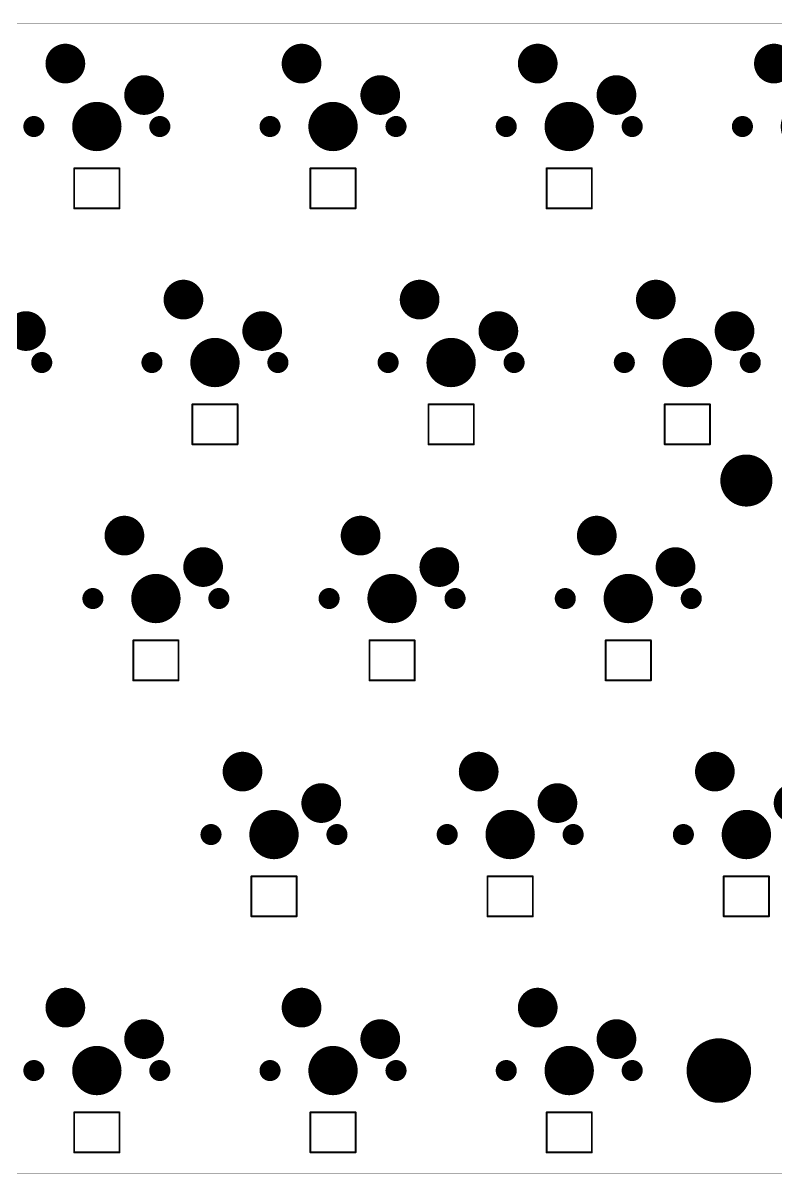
# Model space of a CAD drawing. Extents: x 589 to 894, y 793 to 886.
# Drawn here: x 649.8 to 710.5, y 793.1 to 886 of the extents above; entities that cross this region are included whole.
import ezdxf

# ---------------------------------------------------------------- set-up
doc = ezdxf.new("R2010")
doc.units = 0
doc.layers.get('0').update_dxf_attribs({"linetype": 'CONTINUOUS'})
for name, color, linetype in [('BOTTOMSOLDER', 6, 'CONTINUOUS'), ('KEEPOUTLAYER', 6, 'CONTINUOUS'), ('PADHOLELAYER', 156, 'CONTINUOUS')]:
    doc.layers.add(name, color=color, linetype=linetype)

# ---------------------------------------------------------------- blocks, each defined once
blk = doc.blocks.new('6028RGB_5')
at = {"layer": 'KEEPOUTLAYER', "const_width": 0.15}
for points in [[(-1.826, 1.622), (1.826, 1.622)], [(-1.826, -1.604), (-1.826, 1.622)], [(1.826, -1.604), (1.826, 1.622)], [(-1.826, -1.604), (1.826, -1.604)]]:
    blk.add_lwpolyline(points, dxfattribs=at)
at = {"layer": 'KEEPOUTLAYER', "const_width": 0.075}
for points in [[(-1.864, 1.622, 1), (-1.789, 1.622, 1)], [(-1.864, 1.622, 1), (-1.789, 1.622, 1)], [(1.789, 1.622, 1), (1.864, 1.622, 1)], [(1.789, 1.622, 1), (1.864, 1.622, 1)], [(-1.864, -1.604, 1), (-1.789, -1.604, 1)], [(-1.864, -1.604, 1), (-1.789, -1.604, 1)], [(1.789, -1.604, 1), (1.864, -1.604, 1)], [(1.789, -1.604, 1), (1.864, -1.604, 1)]]:
    blk.add_lwpolyline(points, format="xyb", close=True, dxfattribs=at)
blk = doc.blocks.new('6028RGB_6')
at = {"layer": 'KEEPOUTLAYER', "const_width": 0.15}
for points in [[(-1.826, -1.604), (-1.826, 1.622)], [(-1.826, 1.622), (1.826, 1.622)], [(1.826, -1.604), (1.826, 1.622)], [(-1.826, -1.604), (1.826, -1.604)]]:
    blk.add_lwpolyline(points, dxfattribs=at)
at = {"layer": 'KEEPOUTLAYER', "const_width": 0.075}
for points in [[(-1.864, 1.622, 1), (-1.789, 1.622, 1)], [(-1.864, 1.622, 1), (-1.789, 1.622, 1)], [(1.789, 1.622, 1), (1.864, 1.622, 1)], [(1.789, 1.622, 1), (1.864, 1.622, 1)], [(-1.864, -1.604, 1), (-1.789, -1.604, 1)], [(-1.864, -1.604, 1), (-1.789, -1.604, 1)], [(1.789, -1.604, 1), (1.864, -1.604, 1)], [(1.789, -1.604, 1), (1.864, -1.604, 1)]]:
    blk.add_lwpolyline(points, format="xyb", close=True, dxfattribs=at)
blk = doc.blocks.new('6028RGB_7')
at = {"layer": 'KEEPOUTLAYER', "const_width": 0.15}
for points in [[(-1.826, 1.622), (1.826, 1.622)], [(-1.826, -1.604), (-1.826, 1.622)], [(1.826, -1.604), (1.826, 1.622)], [(-1.826, -1.604), (1.826, -1.604)]]:
    blk.add_lwpolyline(points, dxfattribs=at)
at = {"layer": 'KEEPOUTLAYER', "const_width": 0.075}
for points in [[(-1.864, 1.622, 1), (-1.789, 1.622, 1)], [(-1.864, 1.622, 1), (-1.789, 1.622, 1)], [(1.789, 1.622, 1), (1.864, 1.622, 1)], [(1.789, 1.622, 1), (1.864, 1.622, 1)], [(-1.864, -1.604, 1), (-1.789, -1.604, 1)], [(-1.864, -1.604, 1), (-1.789, -1.604, 1)], [(1.789, -1.604, 1), (1.864, -1.604, 1)], [(1.789, -1.604, 1), (1.864, -1.604, 1)]]:
    blk.add_lwpolyline(points, format="xyb", close=True, dxfattribs=at)
blk = doc.blocks.new('6028RGB_8')
at = {"layer": 'KEEPOUTLAYER', "const_width": 0.15}
for points in [[(-1.826, -1.604), (-1.826, 1.622)], [(-1.826, 1.622), (1.826, 1.622)], [(1.826, -1.604), (1.826, 1.622)], [(-1.826, -1.604), (1.826, -1.604)]]:
    blk.add_lwpolyline(points, dxfattribs=at)
at = {"layer": 'KEEPOUTLAYER', "const_width": 0.075}
for points in [[(-1.864, 1.622, 1), (-1.789, 1.622, 1)], [(-1.864, 1.622, 1), (-1.789, 1.622, 1)], [(1.789, 1.622, 1), (1.864, 1.622, 1)], [(1.789, 1.622, 1), (1.864, 1.622, 1)], [(-1.864, -1.604, 1), (-1.789, -1.604, 1)], [(-1.864, -1.604, 1), (-1.789, -1.604, 1)], [(1.789, -1.604, 1), (1.864, -1.604, 1)], [(1.789, -1.604, 1), (1.864, -1.604, 1)]]:
    blk.add_lwpolyline(points, format="xyb", close=True, dxfattribs=at)
blk = doc.blocks.new('6028RGB_9')
at = {"layer": 'KEEPOUTLAYER', "const_width": 0.15}
for points in [[(-1.826, 1.622), (1.826, 1.622)], [(-1.826, -1.604), (-1.826, 1.622)], [(1.826, -1.604), (1.826, 1.622)], [(-1.826, -1.604), (1.826, -1.604)]]:
    blk.add_lwpolyline(points, dxfattribs=at)
at = {"layer": 'KEEPOUTLAYER', "const_width": 0.075}
for points in [[(-1.864, 1.622, 1), (-1.789, 1.622, 1)], [(-1.864, 1.622, 1), (-1.789, 1.622, 1)], [(1.789, 1.622, 1), (1.864, 1.622, 1)], [(1.789, 1.622, 1), (1.864, 1.622, 1)], [(-1.864, -1.604, 1), (-1.789, -1.604, 1)], [(-1.864, -1.604, 1), (-1.789, -1.604, 1)], [(1.789, -1.604, 1), (1.864, -1.604, 1)], [(1.789, -1.604, 1), (1.864, -1.604, 1)]]:
    blk.add_lwpolyline(points, format="xyb", close=True, dxfattribs=at)
blk = doc.blocks.new('6028RGB_15')
at = {"layer": 'KEEPOUTLAYER', "const_width": 0.15}
for points in [[(-1.826, 1.622), (1.826, 1.622)], [(-1.826, -1.604), (-1.826, 1.622)], [(1.826, -1.604), (1.826, 1.622)], [(-1.826, -1.604), (1.826, -1.604)]]:
    blk.add_lwpolyline(points, dxfattribs=at)
at = {"layer": 'KEEPOUTLAYER', "const_width": 0.075}
for points in [[(-1.864, 1.622, 1), (-1.789, 1.622, 1)], [(-1.864, 1.622, 1), (-1.789, 1.622, 1)], [(1.789, 1.622, 1), (1.864, 1.622, 1)], [(1.789, 1.622, 1), (1.864, 1.622, 1)], [(-1.864, -1.604, 1), (-1.789, -1.604, 1)], [(-1.864, -1.604, 1), (-1.789, -1.604, 1)], [(1.789, -1.604, 1), (1.864, -1.604, 1)], [(1.789, -1.604, 1), (1.864, -1.604, 1)]]:
    blk.add_lwpolyline(points, format="xyb", close=True, dxfattribs=at)
blk = doc.blocks.new('6028RGB_17')
at = {"layer": 'KEEPOUTLAYER', "const_width": 0.15}
for points in [[(-1.826, 1.622), (1.826, 1.622)], [(-1.826, -1.604), (-1.826, 1.622)], [(1.826, -1.604), (1.826, 1.622)], [(-1.826, -1.604), (1.826, -1.604)]]:
    blk.add_lwpolyline(points, dxfattribs=at)
at = {"layer": 'KEEPOUTLAYER', "const_width": 0.075}
for points in [[(-1.864, 1.622, 1), (-1.789, 1.622, 1)], [(-1.864, 1.622, 1), (-1.789, 1.622, 1)], [(1.789, 1.622, 1), (1.864, 1.622, 1)], [(1.789, 1.622, 1), (1.864, 1.622, 1)], [(-1.864, -1.604, 1), (-1.789, -1.604, 1)], [(-1.864, -1.604, 1), (-1.789, -1.604, 1)], [(1.789, -1.604, 1), (1.864, -1.604, 1)], [(1.789, -1.604, 1), (1.864, -1.604, 1)]]:
    blk.add_lwpolyline(points, format="xyb", close=True, dxfattribs=at)
blk = doc.blocks.new('6028RGB_18')
at = {"layer": 'KEEPOUTLAYER', "const_width": 0.15}
for points in [[(-1.826, -1.604), (-1.826, 1.622)], [(-1.826, 1.622), (1.826, 1.622)], [(1.826, -1.604), (1.826, 1.622)], [(-1.826, -1.604), (1.826, -1.604)]]:
    blk.add_lwpolyline(points, dxfattribs=at)
at = {"layer": 'KEEPOUTLAYER', "const_width": 0.075}
for points in [[(-1.864, 1.622, 1), (-1.789, 1.622, 1)], [(-1.864, 1.622, 1), (-1.789, 1.622, 1)], [(1.789, 1.622, 1), (1.864, 1.622, 1)], [(1.789, 1.622, 1), (1.864, 1.622, 1)], [(-1.864, -1.604, 1), (-1.789, -1.604, 1)], [(-1.864, -1.604, 1), (-1.789, -1.604, 1)], [(1.789, -1.604, 1), (1.864, -1.604, 1)], [(1.789, -1.604, 1), (1.864, -1.604, 1)]]:
    blk.add_lwpolyline(points, format="xyb", close=True, dxfattribs=at)
blk = doc.blocks.new('6028RGB_19')
at = {"layer": 'KEEPOUTLAYER', "const_width": 0.15}
for points in [[(-1.826, 1.622), (1.826, 1.622)], [(-1.826, -1.604), (-1.826, 1.622)], [(1.826, -1.604), (1.826, 1.622)], [(-1.826, -1.604), (1.826, -1.604)]]:
    blk.add_lwpolyline(points, dxfattribs=at)
at = {"layer": 'KEEPOUTLAYER', "const_width": 0.075}
for points in [[(-1.864, 1.622, 1), (-1.789, 1.622, 1)], [(-1.864, 1.622, 1), (-1.789, 1.622, 1)], [(1.789, 1.622, 1), (1.864, 1.622, 1)], [(1.789, 1.622, 1), (1.864, 1.622, 1)], [(-1.864, -1.604, 1), (-1.789, -1.604, 1)], [(-1.864, -1.604, 1), (-1.789, -1.604, 1)], [(1.789, -1.604, 1), (1.864, -1.604, 1)], [(1.789, -1.604, 1), (1.864, -1.604, 1)]]:
    blk.add_lwpolyline(points, format="xyb", close=True, dxfattribs=at)
blk = doc.blocks.new('6028RGB_42')
at = {"layer": 'KEEPOUTLAYER', "const_width": 0.15}
for points in [[(-1.826, -1.604), (-1.826, 1.622)], [(-1.826, 1.622), (1.826, 1.622)], [(1.826, -1.604), (1.826, 1.622)], [(-1.826, -1.604), (1.826, -1.604)]]:
    blk.add_lwpolyline(points, dxfattribs=at)
at = {"layer": 'KEEPOUTLAYER', "const_width": 0.075}
for points in [[(-1.864, 1.622, 1), (-1.789, 1.622, 1)], [(-1.864, 1.622, 1), (-1.789, 1.622, 1)], [(1.789, 1.622, 1), (1.864, 1.622, 1)], [(1.789, 1.622, 1), (1.864, 1.622, 1)], [(-1.864, -1.604, 1), (-1.789, -1.604, 1)], [(-1.864, -1.604, 1), (-1.789, -1.604, 1)], [(1.789, -1.604, 1), (1.864, -1.604, 1)], [(1.789, -1.604, 1), (1.864, -1.604, 1)]]:
    blk.add_lwpolyline(points, format="xyb", close=True, dxfattribs=at)
blk = doc.blocks.new('6028RGB_43')
at = {"layer": 'KEEPOUTLAYER', "const_width": 0.15}
for points in [[(-1.826, 1.622), (1.826, 1.622)], [(-1.826, -1.604), (-1.826, 1.622)], [(1.826, -1.604), (1.826, 1.622)], [(-1.826, -1.604), (1.826, -1.604)]]:
    blk.add_lwpolyline(points, dxfattribs=at)
at = {"layer": 'KEEPOUTLAYER', "const_width": 0.075}
for points in [[(-1.864, 1.622, 1), (-1.789, 1.622, 1)], [(-1.864, 1.622, 1), (-1.789, 1.622, 1)], [(1.789, 1.622, 1), (1.864, 1.622, 1)], [(1.789, 1.622, 1), (1.864, 1.622, 1)], [(-1.864, -1.604, 1), (-1.789, -1.604, 1)], [(-1.864, -1.604, 1), (-1.789, -1.604, 1)], [(1.789, -1.604, 1), (1.864, -1.604, 1)], [(1.789, -1.604, 1), (1.864, -1.604, 1)]]:
    blk.add_lwpolyline(points, format="xyb", close=True, dxfattribs=at)
blk = doc.blocks.new('6028RGB_44')
at = {"layer": 'KEEPOUTLAYER', "const_width": 0.15}
for points in [[(-1.826, -1.604), (-1.826, 1.622)], [(-1.826, 1.622), (1.826, 1.622)], [(1.826, -1.604), (1.826, 1.622)], [(-1.826, -1.604), (1.826, -1.604)]]:
    blk.add_lwpolyline(points, dxfattribs=at)
at = {"layer": 'KEEPOUTLAYER', "const_width": 0.075}
for points in [[(-1.864, 1.622, 1), (-1.789, 1.622, 1)], [(-1.864, 1.622, 1), (-1.789, 1.622, 1)], [(1.789, 1.622, 1), (1.864, 1.622, 1)], [(1.789, 1.622, 1), (1.864, 1.622, 1)], [(-1.864, -1.604, 1), (-1.789, -1.604, 1)], [(-1.864, -1.604, 1), (-1.789, -1.604, 1)], [(1.789, -1.604, 1), (1.864, -1.604, 1)], [(1.789, -1.604, 1), (1.864, -1.604, 1)]]:
    blk.add_lwpolyline(points, format="xyb", close=True, dxfattribs=at)
blk = doc.blocks.new('6028RGB_50')
at = {"layer": 'KEEPOUTLAYER', "const_width": 0.15}
for points in [[(-1.826, 1.622), (1.826, 1.622)], [(-1.826, -1.604), (-1.826, 1.622)], [(1.826, -1.604), (1.826, 1.622)], [(-1.826, -1.604), (1.826, -1.604)]]:
    blk.add_lwpolyline(points, dxfattribs=at)
at = {"layer": 'KEEPOUTLAYER', "const_width": 0.075}
for points in [[(-1.864, 1.622, 1), (-1.789, 1.622, 1)], [(-1.864, 1.622, 1), (-1.789, 1.622, 1)], [(1.789, 1.622, 1), (1.864, 1.622, 1)], [(1.789, 1.622, 1), (1.864, 1.622, 1)], [(-1.864, -1.604, 1), (-1.789, -1.604, 1)], [(-1.864, -1.604, 1), (-1.789, -1.604, 1)], [(1.789, -1.604, 1), (1.864, -1.604, 1)], [(1.789, -1.604, 1), (1.864, -1.604, 1)]]:
    blk.add_lwpolyline(points, format="xyb", close=True, dxfattribs=at)
blk = doc.blocks.new('6028RGB_51')
at = {"layer": 'KEEPOUTLAYER', "const_width": 0.15}
for points in [[(-1.826, -1.604), (-1.826, 1.622)], [(-1.826, 1.622), (1.826, 1.622)], [(1.826, -1.604), (1.826, 1.622)], [(-1.826, -1.604), (1.826, -1.604)]]:
    blk.add_lwpolyline(points, dxfattribs=at)
at = {"layer": 'KEEPOUTLAYER', "const_width": 0.075}
for points in [[(-1.864, 1.622, 1), (-1.789, 1.622, 1)], [(-1.864, 1.622, 1), (-1.789, 1.622, 1)], [(1.789, 1.622, 1), (1.864, 1.622, 1)], [(1.789, 1.622, 1), (1.864, 1.622, 1)], [(-1.864, -1.604, 1), (-1.789, -1.604, 1)], [(-1.864, -1.604, 1), (-1.789, -1.604, 1)], [(1.789, -1.604, 1), (1.864, -1.604, 1)], [(1.789, -1.604, 1), (1.864, -1.604, 1)]]:
    blk.add_lwpolyline(points, format="xyb", close=True, dxfattribs=at)
blk = doc.blocks.new('6028RGB_52')
at = {"layer": 'KEEPOUTLAYER', "const_width": 0.15}
for points in [[(-1.826, 1.622), (1.826, 1.622)], [(-1.826, -1.604), (-1.826, 1.622)], [(1.826, -1.604), (1.826, 1.622)], [(-1.826, -1.604), (1.826, -1.604)]]:
    blk.add_lwpolyline(points, dxfattribs=at)
at = {"layer": 'KEEPOUTLAYER', "const_width": 0.075}
for points in [[(-1.864, 1.622, 1), (-1.789, 1.622, 1)], [(-1.864, 1.622, 1), (-1.789, 1.622, 1)], [(1.789, 1.622, 1), (1.864, 1.622, 1)], [(1.789, 1.622, 1), (1.864, 1.622, 1)], [(-1.864, -1.604, 1), (-1.789, -1.604, 1)], [(-1.864, -1.604, 1), (-1.789, -1.604, 1)], [(1.789, -1.604, 1), (1.864, -1.604, 1)], [(1.789, -1.604, 1), (1.864, -1.604, 1)]]:
    blk.add_lwpolyline(points, format="xyb", close=True, dxfattribs=at)
blk = doc.blocks.new('____155')
at = {"layer": 'BOTTOMSOLDER'}
for points, const_width in [([(-3.341, 5.08, 1), (-1.739, 5.08, 1)], 1.602), ([(3.009, 2.54, 1), (4.611, 2.54, 1)], 1.602), ([(-0.995, 0, 1), (0.995, 0, 1)], 1.99), ([(-5.505, 0, 1), (-4.655, 0, 1)], 0.85), ([(4.655, 0, 1), (5.505, 0, 1)], 0.85)]:
    blk.add_lwpolyline(points, format="xyb", close=True, dxfattribs=dict(at, const_width=const_width))
at = {"layer": 'PADHOLELAYER'}
for points, const_width in [([(-3.29, 5.08, 1), (-1.79, 5.08, 1)], 1.5), ([(3.06, 2.54, 1), (4.56, 2.54, 1)], 1.5), ([(-0.995, 0, 1), (0.995, 0, 1)], 1.99), ([(-5.505, 0, 1), (-4.655, 0, 1)], 0.85), ([(4.655, 0, 1), (5.505, 0, 1)], 0.85)]:
    blk.add_lwpolyline(points, format="xyb", close=True, dxfattribs=dict(at, const_width=const_width))
blk = doc.blocks.new('____157')
at = {"layer": 'BOTTOMSOLDER'}
for points, const_width in [([(-3.341, 5.08, 1), (-1.739, 5.08, 1)], 1.602), ([(3.009, 2.54, 1), (4.611, 2.54, 1)], 1.602), ([(-0.995, 0, 1), (0.995, 0, 1)], 1.99), ([(-5.505, 0, 1), (-4.655, 0, 1)], 0.85), ([(4.655, 0, 1), (5.505, 0, 1)], 0.85)]:
    blk.add_lwpolyline(points, format="xyb", close=True, dxfattribs=dict(at, const_width=const_width))
at = {"layer": 'PADHOLELAYER'}
for points, const_width in [([(-3.29, 5.08, 1), (-1.79, 5.08, 1)], 1.5), ([(3.06, 2.54, 1), (4.56, 2.54, 1)], 1.5), ([(-0.995, 0, 1), (0.995, 0, 1)], 1.99), ([(-5.505, 0, 1), (-4.655, 0, 1)], 0.85), ([(4.655, 0, 1), (5.505, 0, 1)], 0.85)]:
    blk.add_lwpolyline(points, format="xyb", close=True, dxfattribs=dict(at, const_width=const_width))
blk = doc.blocks.new('____158')
at = {"layer": 'BOTTOMSOLDER'}
for points, const_width in [([(-3.341, 5.08, 1), (-1.739, 5.08, 1)], 1.602), ([(3.009, 2.54, 1), (4.611, 2.54, 1)], 1.602), ([(-0.995, 0, 1), (0.995, 0, 1)], 1.99), ([(-5.505, 0, 1), (-4.655, 0, 1)], 0.85), ([(4.655, 0, 1), (5.505, 0, 1)], 0.85)]:
    blk.add_lwpolyline(points, format="xyb", close=True, dxfattribs=dict(at, const_width=const_width))
at = {"layer": 'PADHOLELAYER'}
for points, const_width in [([(-3.29, 5.08, 1), (-1.79, 5.08, 1)], 1.5), ([(3.06, 2.54, 1), (4.56, 2.54, 1)], 1.5), ([(-0.995, 0, 1), (0.995, 0, 1)], 1.99), ([(-5.505, 0, 1), (-4.655, 0, 1)], 0.85), ([(4.655, 0, 1), (5.505, 0, 1)], 0.85)]:
    blk.add_lwpolyline(points, format="xyb", close=True, dxfattribs=dict(at, const_width=const_width))
blk = doc.blocks.new('____159')
at = {"layer": 'BOTTOMSOLDER'}
for points, const_width in [([(-3.341, 5.08, 1), (-1.739, 5.08, 1)], 1.602), ([(3.009, 2.54, 1), (4.611, 2.54, 1)], 1.602), ([(-0.995, 0, 1), (0.995, 0, 1)], 1.99), ([(-5.505, 0, 1), (-4.655, 0, 1)], 0.85), ([(4.655, 0, 1), (5.505, 0, 1)], 0.85)]:
    blk.add_lwpolyline(points, format="xyb", close=True, dxfattribs=dict(at, const_width=const_width))
at = {"layer": 'PADHOLELAYER'}
for points, const_width in [([(-3.29, 5.08, 1), (-1.79, 5.08, 1)], 1.5), ([(3.06, 2.54, 1), (4.56, 2.54, 1)], 1.5), ([(-0.995, 0, 1), (0.995, 0, 1)], 1.99), ([(-5.505, 0, 1), (-4.655, 0, 1)], 0.85), ([(4.655, 0, 1), (5.505, 0, 1)], 0.85)]:
    blk.add_lwpolyline(points, format="xyb", close=True, dxfattribs=dict(at, const_width=const_width))
blk = doc.blocks.new('____161')
at = {"layer": 'BOTTOMSOLDER'}
for points, const_width in [([(-3.341, 5.08, 1), (-1.739, 5.08, 1)], 1.602), ([(3.009, 2.54, 1), (4.611, 2.54, 1)], 1.602), ([(-0.995, 0, 1), (0.995, 0, 1)], 1.99), ([(-5.505, 0, 1), (-4.655, 0, 1)], 0.85), ([(4.655, 0, 1), (5.505, 0, 1)], 0.85)]:
    blk.add_lwpolyline(points, format="xyb", close=True, dxfattribs=dict(at, const_width=const_width))
at = {"layer": 'PADHOLELAYER'}
for points, const_width in [([(-3.29, 5.08, 1), (-1.79, 5.08, 1)], 1.5), ([(3.06, 2.54, 1), (4.56, 2.54, 1)], 1.5), ([(-0.995, 0, 1), (0.995, 0, 1)], 1.99), ([(-5.505, 0, 1), (-4.655, 0, 1)], 0.85), ([(4.655, 0, 1), (5.505, 0, 1)], 0.85)]:
    blk.add_lwpolyline(points, format="xyb", close=True, dxfattribs=dict(at, const_width=const_width))
blk = doc.blocks.new('____164')
at = {"layer": 'BOTTOMSOLDER'}
for points, const_width in [([(-3.341, 5.08, 1), (-1.739, 5.08, 1)], 1.602), ([(3.009, 2.54, 1), (4.611, 2.54, 1)], 1.602), ([(-0.995, 0, 1), (0.995, 0, 1)], 1.99), ([(-5.505, 0, 1), (-4.655, 0, 1)], 0.85), ([(4.655, 0, 1), (5.505, 0, 1)], 0.85)]:
    blk.add_lwpolyline(points, format="xyb", close=True, dxfattribs=dict(at, const_width=const_width))
at = {"layer": 'PADHOLELAYER'}
for points, const_width in [([(-3.29, 5.08, 1), (-1.79, 5.08, 1)], 1.5), ([(3.06, 2.54, 1), (4.56, 2.54, 1)], 1.5), ([(-0.995, 0, 1), (0.995, 0, 1)], 1.99), ([(-5.505, 0, 1), (-4.655, 0, 1)], 0.85), ([(4.655, 0, 1), (5.505, 0, 1)], 0.85)]:
    blk.add_lwpolyline(points, format="xyb", close=True, dxfattribs=dict(at, const_width=const_width))
blk = doc.blocks.new('____168')
at = {"layer": 'BOTTOMSOLDER'}
for points, const_width in [([(-3.341, 5.08, 1), (-1.739, 5.08, 1)], 1.602), ([(3.009, 2.54, 1), (4.611, 2.54, 1)], 1.602), ([(-0.995, 0, 1), (0.995, 0, 1)], 1.99), ([(-5.505, 0, 1), (-4.655, 0, 1)], 0.85), ([(4.655, 0, 1), (5.505, 0, 1)], 0.85)]:
    blk.add_lwpolyline(points, format="xyb", close=True, dxfattribs=dict(at, const_width=const_width))
at = {"layer": 'PADHOLELAYER'}
for points, const_width in [([(-3.29, 5.08, 1), (-1.79, 5.08, 1)], 1.5), ([(3.06, 2.54, 1), (4.56, 2.54, 1)], 1.5), ([(-0.995, 0, 1), (0.995, 0, 1)], 1.99), ([(-5.505, 0, 1), (-4.655, 0, 1)], 0.85), ([(4.655, 0, 1), (5.505, 0, 1)], 0.85)]:
    blk.add_lwpolyline(points, format="xyb", close=True, dxfattribs=dict(at, const_width=const_width))
blk = doc.blocks.new('____191')
at = {"layer": 'BOTTOMSOLDER'}
for points, const_width in [([(-3.341, 5.08, 1), (-1.739, 5.08, 1)], 1.602), ([(3.009, 2.54, 1), (4.611, 2.54, 1)], 1.602), ([(-0.995, 0, 1), (0.995, 0, 1)], 1.99), ([(-5.505, 0, 1), (-4.655, 0, 1)], 0.85), ([(4.655, 0, 1), (5.505, 0, 1)], 0.85)]:
    blk.add_lwpolyline(points, format="xyb", close=True, dxfattribs=dict(at, const_width=const_width))
at = {"layer": 'PADHOLELAYER'}
for points, const_width in [([(-3.29, 5.08, 1), (-1.79, 5.08, 1)], 1.5), ([(3.06, 2.54, 1), (4.56, 2.54, 1)], 1.5), ([(-0.995, 0, 1), (0.995, 0, 1)], 1.99), ([(-5.505, 0, 1), (-4.655, 0, 1)], 0.85), ([(4.655, 0, 1), (5.505, 0, 1)], 0.85)]:
    blk.add_lwpolyline(points, format="xyb", close=True, dxfattribs=dict(at, const_width=const_width))
blk = doc.blocks.new('____193')
at = {"layer": 'BOTTOMSOLDER'}
for points, const_width in [([(-3.341, 5.08, 1), (-1.739, 5.08, 1)], 1.602), ([(3.009, 2.54, 1), (4.611, 2.54, 1)], 1.602), ([(-0.995, 0, 1), (0.995, 0, 1)], 1.99), ([(-5.505, 0, 1), (-4.655, 0, 1)], 0.85), ([(4.655, 0, 1), (5.505, 0, 1)], 0.85)]:
    blk.add_lwpolyline(points, format="xyb", close=True, dxfattribs=dict(at, const_width=const_width))
at = {"layer": 'PADHOLELAYER'}
for points, const_width in [([(-3.29, 5.08, 1), (-1.79, 5.08, 1)], 1.5), ([(3.06, 2.54, 1), (4.56, 2.54, 1)], 1.5), ([(-0.995, 0, 1), (0.995, 0, 1)], 1.99), ([(-5.505, 0, 1), (-4.655, 0, 1)], 0.85), ([(4.655, 0, 1), (5.505, 0, 1)], 0.85)]:
    blk.add_lwpolyline(points, format="xyb", close=True, dxfattribs=dict(at, const_width=const_width))
blk = doc.blocks.new('____194')
at = {"layer": 'BOTTOMSOLDER'}
for points, const_width in [([(-3.341, 5.08, 1), (-1.739, 5.08, 1)], 1.602), ([(3.009, 2.54, 1), (4.611, 2.54, 1)], 1.602), ([(-0.995, 0, 1), (0.995, 0, 1)], 1.99), ([(-5.505, 0, 1), (-4.655, 0, 1)], 0.85), ([(4.655, 0, 1), (5.505, 0, 1)], 0.85)]:
    blk.add_lwpolyline(points, format="xyb", close=True, dxfattribs=dict(at, const_width=const_width))
at = {"layer": 'PADHOLELAYER'}
for points, const_width in [([(-3.29, 5.08, 1), (-1.79, 5.08, 1)], 1.5), ([(3.06, 2.54, 1), (4.56, 2.54, 1)], 1.5), ([(-0.995, 0, 1), (0.995, 0, 1)], 1.99), ([(-5.505, 0, 1), (-4.655, 0, 1)], 0.85), ([(4.655, 0, 1), (5.505, 0, 1)], 0.85)]:
    blk.add_lwpolyline(points, format="xyb", close=True, dxfattribs=dict(at, const_width=const_width))
blk = doc.blocks.new('____195')
at = {"layer": 'BOTTOMSOLDER'}
for points, const_width in [([(-3.341, 5.08, 1), (-1.739, 5.08, 1)], 1.602), ([(3.009, 2.54, 1), (4.611, 2.54, 1)], 1.602), ([(-0.995, 0, 1), (0.995, 0, 1)], 1.99), ([(-5.505, 0, 1), (-4.655, 0, 1)], 0.85), ([(4.655, 0, 1), (5.505, 0, 1)], 0.85)]:
    blk.add_lwpolyline(points, format="xyb", close=True, dxfattribs=dict(at, const_width=const_width))
at = {"layer": 'PADHOLELAYER'}
for points, const_width in [([(-3.29, 5.08, 1), (-1.79, 5.08, 1)], 1.5), ([(3.06, 2.54, 1), (4.56, 2.54, 1)], 1.5), ([(-0.995, 0, 1), (0.995, 0, 1)], 1.99), ([(-5.505, 0, 1), (-4.655, 0, 1)], 0.85), ([(4.655, 0, 1), (5.505, 0, 1)], 0.85)]:
    blk.add_lwpolyline(points, format="xyb", close=True, dxfattribs=dict(at, const_width=const_width))
blk = doc.blocks.new('____204')
at = {"layer": 'BOTTOMSOLDER'}
for points, const_width in [([(-3.341, 5.08, 1), (-1.739, 5.08, 1)], 1.602), ([(3.009, 2.54, 1), (4.611, 2.54, 1)], 1.602), ([(-0.995, 0, 1), (0.995, 0, 1)], 1.99), ([(-5.505, 0, 1), (-4.655, 0, 1)], 0.85), ([(4.655, 0, 1), (5.505, 0, 1)], 0.85)]:
    blk.add_lwpolyline(points, format="xyb", close=True, dxfattribs=dict(at, const_width=const_width))
at = {"layer": 'PADHOLELAYER'}
for points, const_width in [([(-3.29, 5.08, 1), (-1.79, 5.08, 1)], 1.5), ([(3.06, 2.54, 1), (4.56, 2.54, 1)], 1.5), ([(-0.995, 0, 1), (0.995, 0, 1)], 1.99), ([(-5.505, 0, 1), (-4.655, 0, 1)], 0.85), ([(4.655, 0, 1), (5.505, 0, 1)], 0.85)]:
    blk.add_lwpolyline(points, format="xyb", close=True, dxfattribs=dict(at, const_width=const_width))
blk = doc.blocks.new('____205')
at = {"layer": 'BOTTOMSOLDER'}
for points, const_width in [([(-3.341, 5.08, 1), (-1.739, 5.08, 1)], 1.602), ([(3.009, 2.54, 1), (4.611, 2.54, 1)], 1.602), ([(-0.995, 0, 1), (0.995, 0, 1)], 1.99), ([(-5.505, 0, 1), (-4.655, 0, 1)], 0.85), ([(4.655, 0, 1), (5.505, 0, 1)], 0.85)]:
    blk.add_lwpolyline(points, format="xyb", close=True, dxfattribs=dict(at, const_width=const_width))
at = {"layer": 'PADHOLELAYER'}
for points, const_width in [([(-3.29, 5.08, 1), (-1.79, 5.08, 1)], 1.5), ([(3.06, 2.54, 1), (4.56, 2.54, 1)], 1.5), ([(-0.995, 0, 1), (0.995, 0, 1)], 1.99), ([(-5.505, 0, 1), (-4.655, 0, 1)], 0.85), ([(4.655, 0, 1), (5.505, 0, 1)], 0.85)]:
    blk.add_lwpolyline(points, format="xyb", close=True, dxfattribs=dict(at, const_width=const_width))
blk = doc.blocks.new('____206')
at = {"layer": 'BOTTOMSOLDER'}
for points, const_width in [([(-3.341, 5.08, 1), (-1.739, 5.08, 1)], 1.602), ([(3.009, 2.54, 1), (4.611, 2.54, 1)], 1.602), ([(-0.995, 0, 1), (0.995, 0, 1)], 1.99), ([(-5.505, 0, 1), (-4.655, 0, 1)], 0.85), ([(4.655, 0, 1), (5.505, 0, 1)], 0.85)]:
    blk.add_lwpolyline(points, format="xyb", close=True, dxfattribs=dict(at, const_width=const_width))
at = {"layer": 'PADHOLELAYER'}
for points, const_width in [([(-3.29, 5.08, 1), (-1.79, 5.08, 1)], 1.5), ([(3.06, 2.54, 1), (4.56, 2.54, 1)], 1.5), ([(-0.995, 0, 1), (0.995, 0, 1)], 1.99), ([(-5.505, 0, 1), (-4.655, 0, 1)], 0.85), ([(4.655, 0, 1), (5.505, 0, 1)], 0.85)]:
    blk.add_lwpolyline(points, format="xyb", close=True, dxfattribs=dict(at, const_width=const_width))
blk = doc.blocks.new('____207')
at = {"layer": 'BOTTOMSOLDER'}
for points, const_width in [([(-3.341, 5.08, 1), (-1.739, 5.08, 1)], 1.602), ([(3.009, 2.54, 1), (4.611, 2.54, 1)], 1.602), ([(-0.995, 0, 1), (0.995, 0, 1)], 1.99), ([(-5.505, 0, 1), (-4.655, 0, 1)], 0.85), ([(4.655, 0, 1), (5.505, 0, 1)], 0.85)]:
    blk.add_lwpolyline(points, format="xyb", close=True, dxfattribs=dict(at, const_width=const_width))
at = {"layer": 'PADHOLELAYER'}
for points, const_width in [([(-3.29, 5.08, 1), (-1.79, 5.08, 1)], 1.5), ([(3.06, 2.54, 1), (4.56, 2.54, 1)], 1.5), ([(-0.995, 0, 1), (0.995, 0, 1)], 1.99), ([(-5.505, 0, 1), (-4.655, 0, 1)], 0.85), ([(4.655, 0, 1), (5.505, 0, 1)], 0.85)]:
    blk.add_lwpolyline(points, format="xyb", close=True, dxfattribs=dict(at, const_width=const_width))
blk = doc.blocks.new('____208')
at = {"layer": 'BOTTOMSOLDER'}
for points, const_width in [([(-3.341, 5.08, 1), (-1.739, 5.08, 1)], 1.602), ([(3.009, 2.54, 1), (4.611, 2.54, 1)], 1.602), ([(-0.995, 0, 1), (0.995, 0, 1)], 1.99), ([(-5.505, 0, 1), (-4.655, 0, 1)], 0.85), ([(4.655, 0, 1), (5.505, 0, 1)], 0.85)]:
    blk.add_lwpolyline(points, format="xyb", close=True, dxfattribs=dict(at, const_width=const_width))
at = {"layer": 'PADHOLELAYER'}
for points, const_width in [([(-3.29, 5.08, 1), (-1.79, 5.08, 1)], 1.5), ([(3.06, 2.54, 1), (4.56, 2.54, 1)], 1.5), ([(-0.995, 0, 1), (0.995, 0, 1)], 1.99), ([(-5.505, 0, 1), (-4.655, 0, 1)], 0.85), ([(4.655, 0, 1), (5.505, 0, 1)], 0.85)]:
    blk.add_lwpolyline(points, format="xyb", close=True, dxfattribs=dict(at, const_width=const_width))
blk = doc.blocks.new('____209')
at = {"layer": 'BOTTOMSOLDER'}
for points, const_width in [([(-3.341, 5.08, 1), (-1.739, 5.08, 1)], 1.602), ([(3.009, 2.54, 1), (4.611, 2.54, 1)], 1.602), ([(-0.995, 0, 1), (0.995, 0, 1)], 1.99), ([(-5.505, 0, 1), (-4.655, 0, 1)], 0.85), ([(4.655, 0, 1), (5.505, 0, 1)], 0.85)]:
    blk.add_lwpolyline(points, format="xyb", close=True, dxfattribs=dict(at, const_width=const_width))
at = {"layer": 'PADHOLELAYER'}
for points, const_width in [([(-3.29, 5.08, 1), (-1.79, 5.08, 1)], 1.5), ([(3.06, 2.54, 1), (4.56, 2.54, 1)], 1.5), ([(-0.995, 0, 1), (0.995, 0, 1)], 1.99), ([(-5.505, 0, 1), (-4.655, 0, 1)], 0.85), ([(4.655, 0, 1), (5.505, 0, 1)], 0.85)]:
    blk.add_lwpolyline(points, format="xyb", close=True, dxfattribs=dict(at, const_width=const_width))

msp = doc.modelspace()

# ---------------------------------------------------------------- linework, layer by layer
at = {"layer": 'BOTTOMSOLDER'}
for points, const_width in [([(707.057, 849.027, 1), (709.158, 849.027, 1)], 2.102), ([(704.588, 801.402, 1), (707.19, 801.402, 1)], 2.602)]:
    msp.add_lwpolyline(points, format="xyb", close=True, dxfattribs=dict(at, const_width=const_width))
at = {"layer": 'KEEPOUTLAYER', "const_width": 0.0127}
for points in [[(590.23, 885.95), (892.66, 885.95)], [(590.23, 793.06), (892.66, 793.06)]]:
    msp.add_lwpolyline(points, dxfattribs=at)
at = {"layer": 'PADHOLELAYER'}
for points, const_width in [([(707.483, 849.027, 1), (708.732, 849.027, 1)], 1.249), ([(704.951, 802.339), (706.827, 802.339, -1), (706.827, 800.465), (704.951, 800.465, -1)], 0.625)]:
    msp.add_lwpolyline(points, format="xyb", close=True, dxfattribs=dict(at, const_width=const_width))

# ---------------------------------------------------------------- block references
for name, p in [('____208', (655.72, 877.602)), ('____206', (674.77, 877.602)), ('____204', (693.82, 877.602)), ('____195', (712.87, 877.602)), ('6028RGB_50', (655.72, 872.602)), ('6028RGB_51', (674.77, 872.602)), ('6028RGB_52', (693.82, 872.602)), ('____191', (646.195, 858.552)), ('____193', (665.245, 858.552)), ('____161', (684.295, 858.552)), ('____164', (703.345, 858.552)), ('6028RGB_42', (665.245, 853.552)), ('6028RGB_43', (684.295, 853.552)), ('6028RGB_44', (703.345, 853.552)), ('____209', (660.483, 839.502)), ('____194', (679.533, 839.502)), ('____168', (698.583, 839.502)), ('6028RGB_17', (660.483, 834.502)), ('6028RGB_18', (679.533, 834.502)), ('6028RGB_19', (698.583, 834.502)), ('____155', (670.008, 820.452)), ('____205', (689.058, 820.452)), ('____207', (708.108, 820.452)), ('6028RGB_15', (670.008, 815.452)), ('6028RGB_8', (689.058, 815.452)), ('6028RGB_9', (708.108, 815.452)), ('____158', (655.72, 801.402)), ('____157', (674.77, 801.402)), ('____159', (693.82, 801.402)), ('6028RGB_5', (655.72, 796.402)), ('6028RGB_6', (674.77, 796.402)), ('6028RGB_7', (693.82, 796.402))]:
    msp.add_blockref(name, p)

doc.saveas('drawing.dxf')
